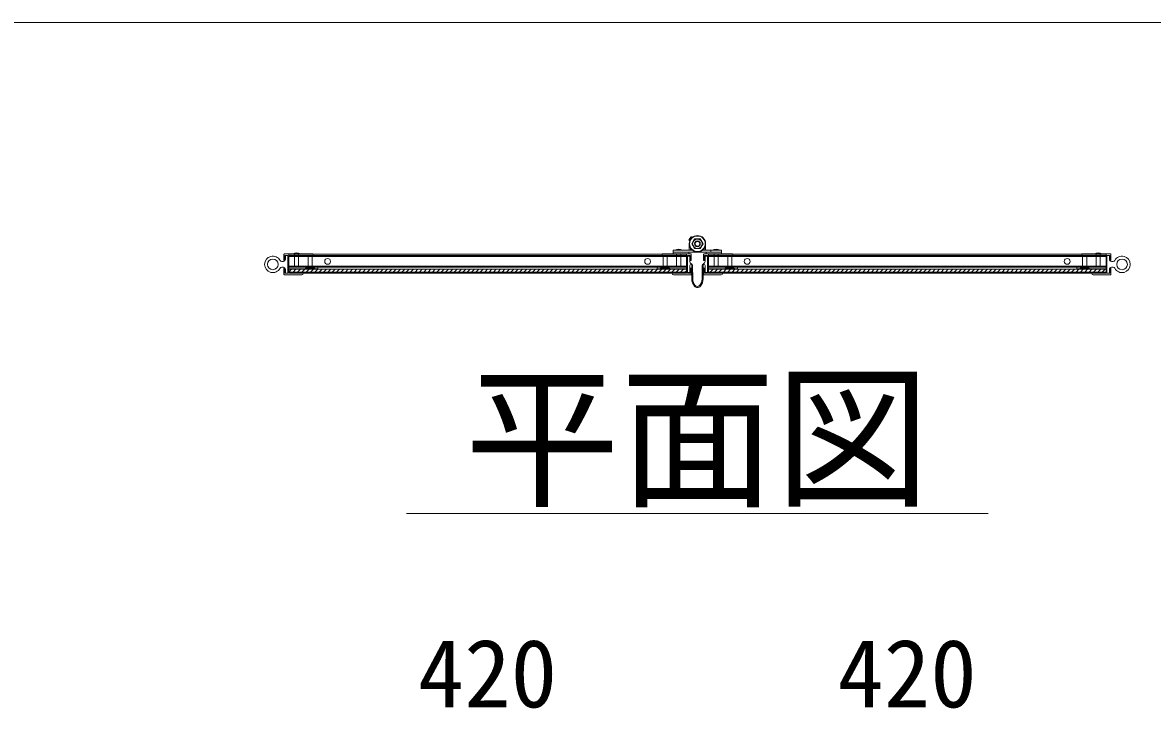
# Model space of a CAD drawing. Units: millimetres, scale not verified. Extents: x -12090 to 12090, y -18325 to 18325.
# Drawn here: x 9317 to 10715, y -9063 to -8201 of the extents above; entities that cross this region are included whole.
import ezdxf
from ezdxf.enums import TextEntityAlignment as Align

# ---------------------------------------------------------------- set-up
doc = ezdxf.new("R2010")
doc.units = ezdxf.units.MM
doc.header["$LTSCALE"] = 90
doc.linetypes.add('DASHED1', pattern=[1.8, 1.2, -0.6])
doc.layers.add('0-A_図面枠', color=134, linetype='Continuous', lineweight=18)
doc.styles.add('ＭＳ ゴシック', font='')
doc.styles.get('ＭＳ ゴシック').set_extended_font_data('MS Gothic')

msp = doc.modelspace()

# ---------------------------------------------------------------- linework, layer by layer
at = {"layer": '0-A_図面枠'}
for p, q in [((10144.07, -8466.97), (10142, -8469.92)), ((10142.15, -8470.75), (10142.95, -8471.31)), ((10145.75, -8467.41), (10144.9, -8466.82)), ((10155.88, -8469.13), (10159.34, -8475.13)), ((10145.84, -8482.93), (10122.42, -8482.93)), ((10122.42, -8482.93), (10122.42, -8485.33)), ((10152.41, -8485.33), (10122.42, -8485.33)), ((10142.22, -8475.13), (10142.22, -8482.93)), ((10144.02, -8480.92), (10144.02, -8482.93)), ((10148.96, -8481.13), (10145.49, -8475.13)), ((10155.88, -8481.13), (10148.96, -8481.13)), ((10152.41, -8485.33), (10182.42, -8485.33)), ((10159.34, -8475.13), (10155.88, -8481.13)), ((10158.99, -8482.93), (10182.42, -8482.93)), ((10160.82, -8480.92), (10160.82, -8482.93)), ((10162.62, -8475.13), (10162.62, -8482.93)), ((10169.22, -8482.93), (10169.22, -8485.33)), ((10182.42, -8482.93), (10182.42, -8485.33)), ((9640.2, -8497.03), (9638.07, -8497.03)), ((9640.8, -8488.33), (9640.8, -8495.83)), ((9642, -8495.83), (9640.8, -8495.83)), ((9676.2, -8487.73), (9641.39, -8487.73)), ((9642.6, -8494.63), (9642.6, -8489.83)), ((9642.6, -8489.83), (9645.6, -8489.83)), ((9645.6, -8511.43), (9645.6, -8489.83)), ((9646.79, -8489.53), (9646.79, -8504.29)), ((9646.79, -8489.53), (9676.8, -8489.53)), ((9646.79, -8490.97), (10138.8, -8490.97)), ((9676.8, -8489.53), (9676.8, -8488.33)), ((10108.8, -8489.53), (10108.8, -8488.33)), ((10138.8, -8489.53), (10108.8, -8489.53)), ((10109.39, -8487.73), (10144.2, -8487.73)), ((10138.8, -8489.53), (10138.8, -8504.29)), ((10139.99, -8510.23), (10139.99, -8491.03)), ((10140.6, -8490.43), (10142.4, -8490.43)), ((10143, -8491.03), (10143, -8497.14)), ((10143.59, -8495.83), (10144.8, -8495.83)), ((10144.75, -8499.87), (10144.98, -8499.99)), ((10144.8, -8488.33), (10144.8, -8495.83)), ((10159.86, -8499.99), (10160.09, -8499.87)), ((10160.04, -8488.33), (10160.04, -8495.83)), ((10161.24, -8495.83), (10160.04, -8495.83)), ((10195.44, -8487.73), (10160.64, -8487.73)), ((10161.84, -8497.14), (10161.84, -8491.03)), ((10162.44, -8490.43), (10164.24, -8490.43)), ((10164.84, -8491.03), (10164.84, -8510.23)), ((10166.04, -8489.53), (10166.04, -8504.29)), ((10166.04, -8489.53), (10196.04, -8489.53)), ((10658.04, -8490.97), (10166.04, -8490.97)), ((10196.04, -8489.53), (10196.04, -8488.33)), ((10628.04, -8489.53), (10628.04, -8488.33)), ((10658.04, -8489.53), (10628.04, -8489.53)), ((10628.64, -8487.73), (10663.44, -8487.73)), ((10658.04, -8489.53), (10658.04, -8504.29)), ((10659.24, -8511.43), (10659.24, -8489.83)), ((10662.24, -8489.83), (10659.24, -8489.83)), ((10662.24, -8494.63), (10662.24, -8489.83)), ((10662.84, -8495.83), (10664.04, -8495.83)), ((10664.04, -8488.33), (10664.04, -8495.83)), ((10664.64, -8497.03), (10666.76, -8497.03)), ((9640.2, -8504.23), (9638.07, -8504.23)), ((9640.8, -8505.43), (9640.8, -8512.93)), ((9642, -8505.43), (9640.8, -8505.43)), ((9641.39, -8513.53), (9662.7, -8513.53)), ((9646.79, -8502.85), (10138.8, -8502.85)), ((9646.79, -8504.29), (9682.79, -8504.29)), ((9646.79, -8506.09), (9646.79, -8511.73)), ((9646.79, -8506.09), (9667.2, -8506.09)), ((9650.26, -8506.69), (9646.79, -8510.16)), ((9646.79, -8510.29), (10138.8, -8510.29)), ((9646.79, -8511.73), (9664.5, -8511.73)), ((9655.65, -8506.69), (9652.05, -8510.29)), ((9661.04, -8506.69), (9657.44, -8510.29)), ((9666.42, -8506.69), (9662.82, -8510.29)), ((9667.2, -8506.09), (9667.8, -8505.49)), ((9671.81, -8506.69), (9668.21, -8510.29)), ((9677.2, -8506.69), (9673.6, -8510.29)), ((9682.59, -8506.69), (9678.99, -8510.29)), ((9679.19, -8506.09), (9682.79, -8506.09)), ((9682.79, -8504.29), (9682.79, -8506.09)), ((9687.98, -8506.69), (9684.38, -8510.29)), ((9693.37, -8506.69), (9689.77, -8510.29)), ((9698.75, -8506.69), (9695.15, -8510.29)), ((9704.14, -8506.69), (9700.54, -8510.29)), ((9709.53, -8506.69), (9705.93, -8510.29)), ((9714.92, -8506.69), (9711.31, -8510.29)), ((9720.31, -8506.69), (9716.71, -8510.29)), ((9725.7, -8506.69), (9722.1, -8510.29)), ((9731.09, -8506.69), (9727.49, -8510.29)), ((9736.47, -8506.69), (9732.87, -8510.29)), ((9741.86, -8506.69), (9738.26, -8510.29)), ((9747.25, -8506.69), (9743.65, -8510.29)), ((9752.63, -8506.69), (9749.03, -8510.29)), ((9758.02, -8506.69), (9754.42, -8510.29)), ((9763.42, -8506.69), (9759.82, -8510.29)), ((9768.8, -8506.69), (9765.2, -8510.29)), ((9774.19, -8506.69), (9770.59, -8510.29)), ((9779.58, -8506.69), (9775.98, -8510.29)), ((9784.96, -8506.69), (9781.36, -8510.29)), ((9790.35, -8506.69), (9786.75, -8510.29)), ((9795.74, -8506.69), (9792.14, -8510.29)), ((9801.13, -8506.69), (9797.53, -8510.29)), ((9806.52, -8506.69), (9802.92, -8510.29)), ((9811.91, -8506.69), (9808.31, -8510.29)), ((9817.29, -8506.69), (9813.69, -8510.29)), ((9822.68, -8506.69), (9819.08, -8510.29)), ((9828.07, -8506.69), (9824.47, -8510.29)), ((9833.46, -8506.69), (9829.86, -8510.29)), ((9838.84, -8506.69), (9835.25, -8510.29)), ((9844.24, -8506.69), (9840.64, -8510.29)), ((9849.63, -8506.69), (9846.03, -8510.29)), ((9855.01, -8506.69), (9851.41, -8510.29)), ((9860.4, -8506.69), (9856.8, -8510.29)), ((9865.79, -8506.69), (9862.19, -8510.29)), ((9871.17, -8506.69), (9867.57, -8510.29)), ((9876.56, -8506.69), (9872.96, -8510.29)), ((9881.95, -8506.69), (9878.35, -8510.29)), ((9887.34, -8506.69), (9883.74, -8510.29)), ((9892.73, -8506.69), (9889.13, -8510.29)), ((9898.12, -8506.69), (9894.52, -8510.29)), ((9903.5, -8506.69), (9899.9, -8510.29)), ((9908.89, -8506.69), (9905.29, -8510.29)), ((9914.28, -8506.69), (9910.68, -8510.29)), ((9919.67, -8506.69), (9916.07, -8510.29)), ((9925.06, -8506.69), (9921.46, -8510.29)), ((9930.45, -8506.69), (9926.85, -8510.29)), ((9935.83, -8506.69), (9932.23, -8510.29)), ((9941.22, -8506.69), (9937.62, -8510.29)), ((9946.61, -8506.69), (9943.01, -8510.29)), ((9952, -8506.69), (9948.4, -8510.29)), ((9957.38, -8506.69), (9953.78, -8510.29)), ((9962.77, -8506.69), (9959.17, -8510.29)), ((9968.17, -8506.69), (9964.57, -8510.29)), ((9973.55, -8506.69), (9969.95, -8510.29)), ((9978.94, -8506.69), (9975.34, -8510.29)), ((9984.33, -8506.69), (9980.73, -8510.29)), ((9989.71, -8506.69), (9986.11, -8510.29)), ((9995.1, -8506.69), (9991.5, -8510.29)), ((10000.49, -8506.69), (9996.89, -8510.29)), ((10005.88, -8506.69), (10002.28, -8510.29)), ((10011.27, -8506.69), (10007.67, -8510.29)), ((10016.66, -8506.69), (10013.06, -8510.29)), ((10022.04, -8506.69), (10018.44, -8510.29)), ((10027.43, -8506.69), (10023.83, -8510.29)), ((10032.82, -8506.69), (10029.22, -8510.29)), ((10038.2, -8506.69), (10034.6, -8510.29)), ((10043.59, -8506.69), (10039.99, -8510.29)), ((10048.99, -8506.69), (10045.39, -8510.29)), ((10054.38, -8506.69), (10050.78, -8510.29)), ((10059.76, -8506.69), (10056.16, -8510.29)), ((10065.15, -8506.69), (10061.55, -8510.29)), ((10070.54, -8506.69), (10066.94, -8510.29)), ((10075.92, -8506.69), (10072.32, -8510.29)), ((10081.31, -8506.69), (10077.71, -8510.29)), ((10086.7, -8506.69), (10083.1, -8510.29)), ((10092.09, -8506.69), (10088.49, -8510.29)), ((10097.48, -8506.69), (10093.88, -8510.29)), ((10102.87, -8506.69), (10099.27, -8510.29)), ((10138.8, -8504.29), (10102.8, -8504.29)), ((10102.8, -8504.29), (10102.8, -8506.09)), ((10106.4, -8506.09), (10102.8, -8506.09)), ((10108.25, -8506.69), (10104.65, -8510.29)), ((10113.64, -8506.69), (10110.04, -8510.29)), ((10119.03, -8506.69), (10115.43, -8510.29)), ((10118.39, -8506.09), (10117.8, -8505.49)), ((10138.8, -8506.09), (10118.39, -8506.09)), ((10124.41, -8506.69), (10120.82, -8510.29)), ((10138.8, -8511.73), (10121.09, -8511.73)), ((10144.2, -8513.53), (10122.89, -8513.53)), ((10129.81, -8506.69), (10126.21, -8510.29)), ((10135.2, -8506.69), (10131.6, -8510.29)), ((10138.8, -8508.47), (10136.98, -8510.29)), ((10138.8, -8506.09), (10138.8, -8511.73)), ((10142.4, -8510.83), (10140.6, -8510.83)), ((10143, -8502.14), (10143, -8510.23)), ((10143.59, -8505.43), (10144.8, -8505.43)), ((10144.8, -8505.43), (10144.8, -8512.93)), ((10145.41, -8518.58), (10145.39, -8502.14)), ((10146.48, -8502.14), (10146.63, -8518.82)), ((10158.21, -8518.82), (10158.35, -8502.14)), ((10159.44, -8502.14), (10159.42, -8518.58)), ((10160.04, -8505.43), (10160.04, -8512.93)), ((10161.24, -8505.43), (10160.04, -8505.43)), ((10160.64, -8513.53), (10181.94, -8513.53)), ((10161.84, -8510.23), (10161.84, -8502.14)), ((10164.24, -8510.83), (10162.44, -8510.83)), ((10658.04, -8502.85), (10166.04, -8502.85)), ((10166.04, -8504.29), (10202.04, -8504.29)), ((10166.04, -8506.09), (10166.04, -8511.73)), ((10166.04, -8506.09), (10186.44, -8506.09)), ((10166.55, -8506.69), (10166.04, -8507.2)), ((10658.04, -8510.29), (10166.04, -8510.29)), ((10166.04, -8511.73), (10183.74, -8511.73)), ((10171.93, -8506.69), (10168.33, -8510.29)), ((10177.33, -8506.69), (10173.73, -8510.29)), ((10182.72, -8506.69), (10179.12, -8510.29)), ((10188.1, -8506.69), (10184.5, -8510.29)), ((10186.44, -8506.09), (10187.04, -8505.49)), ((10193.49, -8506.69), (10189.89, -8510.29)), ((10198.88, -8506.69), (10195.28, -8510.29)), ((10198.44, -8506.09), (10202.04, -8506.09)), ((10204.26, -8506.69), (10200.66, -8510.29)), ((10202.04, -8504.29), (10202.04, -8506.09)), ((10209.65, -8506.69), (10206.05, -8510.29)), ((10215.05, -8506.69), (10211.44, -8510.29)), ((10220.43, -8506.69), (10216.83, -8510.29)), ((10225.82, -8506.69), (10222.22, -8510.29)), ((10231.21, -8506.69), (10227.61, -8510.29)), ((10236.59, -8506.69), (10232.99, -8510.29)), ((10241.98, -8506.69), (10238.38, -8510.29)), ((10247.37, -8506.69), (10243.77, -8510.29)), ((10252.76, -8506.69), (10249.16, -8510.29)), ((10258.15, -8506.69), (10254.55, -8510.29)), ((10263.54, -8506.69), (10259.94, -8510.29)), ((10268.93, -8506.69), (10265.33, -8510.29)), ((10274.31, -8506.69), (10270.71, -8510.29)), ((10279.7, -8506.69), (10276.1, -8510.29)), ((10285.09, -8506.69), (10281.49, -8510.29)), ((10290.47, -8506.69), (10286.87, -8510.29)), ((10295.86, -8506.69), (10292.27, -8510.29)), ((10301.26, -8506.69), (10297.66, -8510.29)), ((10306.64, -8506.69), (10303.04, -8510.29)), ((10312.03, -8506.69), (10308.43, -8510.29)), ((10317.42, -8506.69), (10313.82, -8510.29)), ((10322.8, -8506.69), (10319.2, -8510.29)), ((10328.19, -8506.69), (10324.59, -8510.29)), ((10333.58, -8506.69), (10329.98, -8510.29)), ((10338.97, -8506.69), (10335.37, -8510.29)), ((10344.36, -8506.69), (10340.76, -8510.29)), ((10349.75, -8506.69), (10346.15, -8510.29)), ((10355.14, -8506.69), (10351.54, -8510.29)), ((10360.52, -8506.69), (10356.92, -8510.29)), ((10365.91, -8506.69), (10362.31, -8510.29)), ((10371.3, -8506.69), (10367.7, -8510.29)), ((10376.68, -8506.69), (10373.09, -8510.29)), ((10382.08, -8506.69), (10378.48, -8510.29)), ((10387.47, -8506.69), (10383.87, -8510.29)), ((10392.85, -8506.69), (10389.25, -8510.29)), ((10398.24, -8506.69), (10394.64, -8510.29)), ((10403.63, -8506.69), (10400.03, -8510.29)), ((10409.01, -8506.69), (10405.41, -8510.29)), ((10414.4, -8506.69), (10410.8, -8510.29)), ((10419.8, -8506.69), (10416.19, -8510.29)), ((10425.18, -8506.69), (10421.58, -8510.29)), ((10430.57, -8506.69), (10426.97, -8510.29)), ((10435.96, -8506.69), (10432.36, -8510.29)), ((10441.34, -8506.69), (10437.74, -8510.29)), ((10446.73, -8506.69), (10443.13, -8510.29)), ((10452.12, -8506.69), (10448.52, -8510.29)), ((10457.51, -8506.69), (10453.91, -8510.29)), ((10462.9, -8506.69), (10459.3, -8510.29)), ((10468.29, -8506.69), (10464.69, -8510.29)), ((10473.68, -8506.69), (10470.08, -8510.29)), ((10479.06, -8506.69), (10475.46, -8510.29)), ((10484.45, -8506.69), (10480.85, -8510.29)), ((10489.84, -8506.69), (10486.24, -8510.29)), ((10495.22, -8506.69), (10491.62, -8510.29)), ((10500.61, -8506.69), (10497.01, -8510.29)), ((10506.01, -8506.69), (10502.41, -8510.29)), ((10511.39, -8506.69), (10507.79, -8510.29)), ((10516.78, -8506.69), (10513.18, -8510.29)), ((10522.17, -8506.69), (10518.57, -8510.29)), ((10527.55, -8506.69), (10523.95, -8510.29)), ((10532.94, -8506.69), (10529.34, -8510.29)), ((10538.33, -8506.69), (10534.73, -8510.29)), ((10543.72, -8506.69), (10540.12, -8510.29)), ((10549.11, -8506.69), (10545.51, -8510.29)), ((10554.5, -8506.69), (10550.9, -8510.29)), ((10559.89, -8506.69), (10556.29, -8510.29)), ((10565.27, -8506.69), (10561.67, -8510.29)), ((10570.66, -8506.69), (10567.06, -8510.29)), ((10576.05, -8506.69), (10572.45, -8510.29)), ((10581.43, -8506.69), (10577.83, -8510.29)), ((10586.83, -8506.69), (10583.23, -8510.29)), ((10592.22, -8506.69), (10588.62, -8510.29)), ((10597.6, -8506.69), (10594, -8510.29)), ((10602.99, -8506.69), (10599.39, -8510.29)), ((10608.38, -8506.69), (10604.78, -8510.29)), ((10613.76, -8506.69), (10610.16, -8510.29)), ((10619.15, -8506.69), (10615.55, -8510.29)), ((10624.55, -8506.69), (10620.94, -8510.29)), ((10658.04, -8504.29), (10622.04, -8504.29)), ((10622.04, -8504.29), (10622.04, -8506.09)), ((10625.64, -8506.09), (10622.04, -8506.09)), ((10629.93, -8506.69), (10626.33, -8510.29)), ((10635.32, -8506.69), (10631.72, -8510.29)), ((10637.64, -8506.09), (10637.04, -8505.49)), ((10640.71, -8506.69), (10637.11, -8510.29)), ((10658.04, -8506.09), (10637.64, -8506.09)), ((10658.04, -8511.73), (10640.34, -8511.73)), ((10663.44, -8513.53), (10642.14, -8513.53)), ((10646.09, -8506.69), (10642.49, -8510.29)), ((10651.48, -8506.69), (10647.88, -8510.29)), ((10656.87, -8506.69), (10653.27, -8510.29)), ((10658.04, -8506.09), (10658.04, -8511.73)), ((10662.84, -8505.43), (10664.04, -8505.43)), ((10664.04, -8505.43), (10664.04, -8512.93)), ((10664.64, -8504.23), (10666.76, -8504.23)), ((9792.41, -8808.9), (10512.41, -8808.9))]:
    msp.add_line(p, q, dxfattribs=at)
at = {"layer": '0-A_図面枠', "linetype": 'DASHED1'}
for p, q in [((9653.88, -8487.73), (9653.88, -8489.53)), ((9653.88, -8489.53), (9653.88, -8504.29)), ((9658.92, -8487.73), (9658.92, -8489.53)), ((9658.92, -8489.53), (9658.92, -8504.29)), ((9670.68, -8489.53), (9670.68, -8504.29)), ((9675.72, -8489.53), (9675.72, -8504.29)), ((10109.88, -8489.53), (10109.88, -8504.29)), ((10114.92, -8489.53), (10114.92, -8504.29)), ((10126.67, -8487.73), (10126.67, -8489.53)), ((10126.67, -8489.53), (10126.67, -8504.29)), ((10131.71, -8487.73), (10131.71, -8489.53)), ((10131.71, -8489.53), (10131.71, -8504.29)), ((10173.12, -8487.73), (10173.12, -8489.53)), ((10173.12, -8489.53), (10173.12, -8504.29)), ((10178.16, -8487.73), (10178.16, -8489.53)), ((10178.16, -8489.53), (10178.16, -8504.29)), ((10189.92, -8489.53), (10189.92, -8504.29)), ((10194.96, -8489.53), (10194.96, -8504.29)), ((10629.12, -8489.53), (10629.12, -8504.29)), ((10634.16, -8489.53), (10634.16, -8504.29)), ((10645.92, -8487.73), (10645.92, -8489.53)), ((10645.92, -8489.53), (10645.92, -8504.29)), ((10650.96, -8487.73), (10650.96, -8489.53)), ((10650.96, -8489.53), (10650.96, -8504.29)), ((9670.68, -8504.29), (9670.68, -8505.49)), ((9675.72, -8504.29), (9675.72, -8505.49)), ((10109.88, -8504.29), (10109.88, -8505.49)), ((10114.92, -8504.29), (10114.92, -8505.49)), ((10189.92, -8504.29), (10189.92, -8505.49)), ((10194.96, -8504.29), (10194.96, -8505.49)), ((10629.12, -8504.29), (10629.12, -8505.49)), ((10634.16, -8504.29), (10634.16, -8505.49))]:
    msp.add_line(p, q, dxfattribs=at)
at = {"layer": '0-A_図面枠'}
for points in [[(8886.05, -8201.39), (12029.97, -8201.39), (12029.97, -13222.99), (8886.05, -13222.99)], [(10141.61, -8485.33), (10122.42, -8485.33), (10122.42, -8487.73), (10141.61, -8487.73)], [(10182.42, -8485.33), (10163.21, -8485.33), (10163.21, -8487.73), (10182.42, -8487.73)], [(9646.79, -8511.73), (10138.8, -8511.73), (10138.8, -8488.09), (9646.79, -8488.09)], [(9646.79, -8504.29), (10138.8, -8504.29), (10138.8, -8489.53), (9646.79, -8489.53)], [(10658.04, -8511.73), (10166.04, -8511.73), (10166.04, -8488.09), (10658.04, -8488.09)], [(10658.04, -8504.29), (10166.04, -8504.29), (10166.04, -8489.53), (10658.04, -8489.53)], [(9646.79, -8510.29), (10138.8, -8510.29), (10138.8, -8506.69), (9646.79, -8506.69)], [(10658.04, -8510.29), (10166.04, -8510.29), (10166.04, -8506.69), (10658.04, -8506.69)]]:
    msp.add_lwpolyline(points, close=True, dxfattribs=at)
for points in [[(10145.49, -8475.13), (10148.96, -8469.13), (10155.88, -8469.13)], [(9642, -8505.43), (9642, -8511.73), (9645.6, -8511.73), (9645.6, -8489.53), (9642, -8489.53), (9642, -8495.83)], [(10143.59, -8505.43), (10143.59, -8511.73), (10139.99, -8511.73), (10139.99, -8489.53), (10143.59, -8489.53), (10143.59, -8495.83)], [(10161.24, -8505.43), (10161.24, -8511.73), (10164.84, -8511.73), (10164.84, -8489.53), (10161.24, -8489.53), (10161.24, -8495.83)], [(10662.84, -8505.43), (10662.84, -8511.73), (10659.24, -8511.73), (10659.24, -8489.53), (10662.84, -8489.53), (10662.84, -8495.83)], [(9642.6, -8506.63), (9642.6, -8511.43), (9645.6, -8511.43)], [(9679.19, -8506.09), (9678.6, -8505.49), (9667.8, -8505.49)], [(10106.4, -8506.09), (10107, -8505.49), (10117.8, -8505.49)], [(10198.44, -8506.09), (10197.84, -8505.49), (10187.04, -8505.49)], [(10625.64, -8506.09), (10626.24, -8505.49), (10637.04, -8505.49)], [(10662.24, -8506.63), (10662.24, -8511.43), (10659.24, -8511.43)]]:
    msp.add_lwpolyline(points, dxfattribs=at)
for centre, radius in [((10152.41, -8475.13), 10.2), ((10152.41, -8475.13), 9.6), ((10152.41, -8475.13), 5.88), ((10152.41, -8475.13), 3.6), ((10152.41, -8475.13), 2.95), ((9626.99, -8500.63), 6.6), ((9694.8, -8496.91), 3.6), ((9694.8, -8496.91), 3.6), ((10090.8, -8496.91), 3.6), ((10090.8, -8496.91), 3.6), ((10214.04, -8496.91), 3.6), ((10214.04, -8496.91), 3.6), ((10610.04, -8496.91), 3.6), ((10610.04, -8496.91), 3.6), ((10677.84, -8500.63), 6.6)]:
    msp.add_circle(centre, radius, dxfattribs=at)
for centre, radius, start, end in [((10142.5, -8470.26), 0.603, 145, 235), ((10144.56, -8467.31), 0.603, 55, 145), ((9656.4, -8496.73), 10.2, 61.928, 118.072), ((10129.19, -8491.93), 10.2, 61.928, 118.072), ((10175.64, -8491.93), 10.2, 61.928, 118.072), ((10648.44, -8496.73), 10.2, 61.928, 118.072), ((9626.99, -8500.63), 10.2, 28.437, 331.563), ((9638.07, -8494.63), 2.4, 208.437, 270), ((9640.2, -8494.63), 2.4, 270, 0), ((9641.39, -8488.33), 0.603, 90, 180), ((9676.2, -8488.33), 0.603, 0, 90), ((10109.39, -8488.33), 0.603, 90, 180), ((10140.6, -8491.03), 0.603, 90, 180), ((10142.4, -8491.03), 0.603, 0, 90), ((10146, -8497.14), 3, 180, 245.32314), ((10144.2, -8488.33), 0.603, 0, 90), ((10144.2, -8502.14), 2.29, 0, 70.06338), ((10160.64, -8502.14), 2.29, 109.93662, 180), ((10160.64, -8488.33), 0.603, 90, 180), ((10158.84, -8497.14), 3, 294.67686, 360), ((10162.44, -8491.03), 0.603, 90, 180), ((10164.24, -8491.03), 0.603, 0, 90), ((10195.44, -8488.33), 0.603, 0, 90), ((10628.64, -8488.33), 0.603, 90, 180), ((10664.64, -8494.63), 2.4, 180, 270), ((10663.44, -8488.33), 0.603, 0, 90), ((10666.76, -8494.63), 2.4, 270, 331.563), ((10677.84, -8500.63), 10.2, 208.437, 151.563), ((9638.07, -8506.63), 2.4, 90, 151.563), ((9640.2, -8506.63), 2.4, 0, 90), ((9641.39, -8512.93), 0.603, 180, 270), ((9662.7, -8511.73), 1.8, 270, 360), ((9673.2, -8496.49), 10.2, 241.928, 298.072), ((10112.4, -8496.49), 10.2, 241.928, 298.072), ((10122.89, -8511.73), 1.8, 180, 270), ((10140.6, -8510.23), 0.603, 180, 270), ((10142.4, -8510.23), 0.603, 270, 360), ((10144.2, -8502.14), 1.2, 0.32314, 180), ((10144.2, -8512.93), 0.603, 270, 360), ((10160.64, -8502.14), 1.2, 0, 179.67686), ((10160.64, -8512.93), 0.603, 180, 270), ((10162.44, -8510.23), 0.603, 180, 270), ((10164.24, -8510.23), 0.603, 270, 360), ((10181.94, -8511.73), 1.8, 270, 360), ((10192.44, -8496.49), 10.2, 241.928, 298.072), ((10631.64, -8496.49), 10.2, 241.928, 298.072), ((10642.14, -8511.73), 1.8, 180, 270), ((10664.64, -8506.63), 2.4, 90, 180), ((10663.44, -8512.93), 0.603, 270, 360), ((10666.76, -8506.63), 2.4, 28.437, 90), ((10159.81, -8518.32), 14.4, 181.04464, 220.13334), ((10159.81, -8518.32), 13.2, 182.20558, 220.35433), ((10152.41, -8524.73), 4.62, 218.46775, 321.55127), ((10152.42, -8524.77), 3.38, 218.0845, 321.8897), ((10145.02, -8518.32), 13.2, 319.64567, 357.79442), ((10145.02, -8518.32), 14.4, 319.86666, 358.95536)]:
    msp.add_arc(centre, radius, start, end, dxfattribs=at)

# ---------------------------------------------------------------- texts
at = {"layer": '0-A_図面枠', "style": 'ＭＳ ゴシック'}
for s, height, p in [('平面図', 140.8, (9864.41, -8828.1)), ('420', 84.46, (9806.4, -9074.33)), ('420', 84.46, (10325.64, -9074.33))]:
    msp.add_text(s, height=height, dxfattribs=at).set_placement(p, align=Align.BOTTOM_LEFT)

doc.saveas('drawing.dxf')
